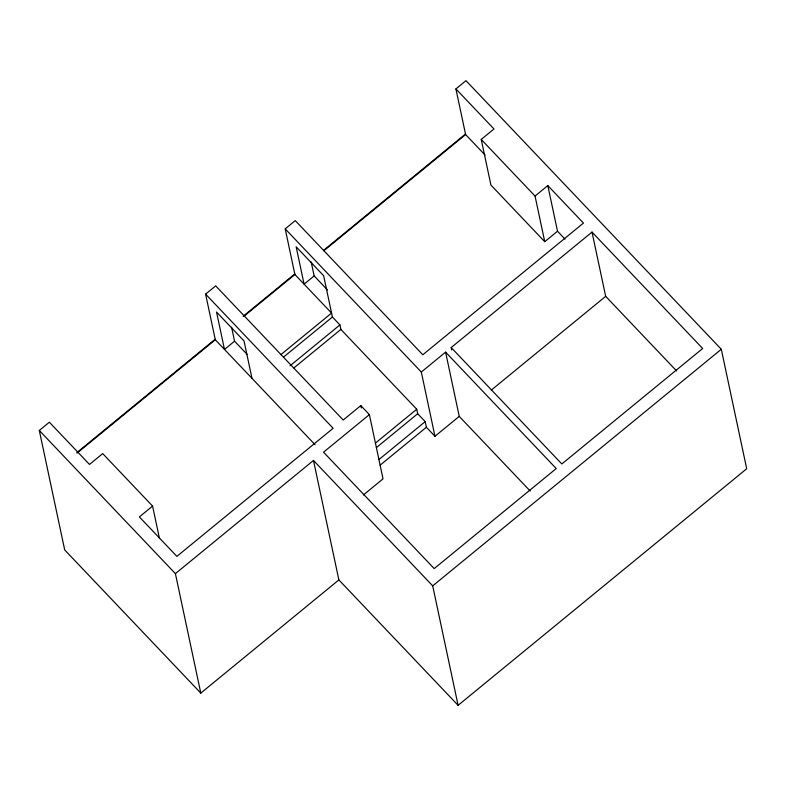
<?xml version="1.0" encoding="UTF-8"?>
<svg xmlns="http://www.w3.org/2000/svg" width="786" height="786" viewBox="0 0 786 786"><rect width="100%" height="100%" fill="white"/><g stroke="black" fill="none" stroke-linecap="round" stroke-linejoin="round"><path stroke-width="1.18" d="M200.794 693.105L175.406 573.633L313.476 460.439L338.874 579.911L200.794 693.105L64.698 549.925L39.3 430.453L49.361 422.21L89.496 464.428L102.701 453.601L152.582 506.086L159.479 538.518M315.078 444.719L215.305 339.768L205.608 294.121L215.669 285.868L343.197 420.029L360.803 405.596L369.381 414.615L383.028 478.861L363.387 494.964M280.828 354.673L331.574 313.074L294.907 274.51L285.21 228.864L295.271 220.611L422.799 354.771L583.448 223.077L547.813 185.594L535.05 196.058L544.747 241.695L557.51 231.231L547.813 185.594M485.08 155.029L465.617 134.563L455.919 88.916L465.98 80.663L721.302 349.269L746.7 468.741L458.1 705.337L338.874 579.911M76.94 452.54L215.187 339.198M243.11 316.316L294.789 273.941M323.753 250.203L465.499 133.993M77.057 453.1L215.305 339.768M244.161 316.11L294.907 274.51M323.871 250.763L465.617 134.563M231.575 327.153L234.552 341.173L224.491 349.426L216.543 312.042L244.024 340.947L251.972 378.331M311.177 261.895L314.154 275.915L304.094 284.168L296.145 246.784L323.626 275.69L332.409 317.023L339.916 324.913L340.869 329.422L416.737 409.231L417.69 413.741L425.197 421.63L426.395 427.26L434.963 436.279L459.24 416.384L445.593 352.138L421.316 372.043L434.963 436.279M544.747 241.695L490.926 185.074L481.229 139.427L493.991 128.963L455.919 88.916M283.55 357.08L332.409 317.023M290.103 365.745L339.916 324.913M293.885 367.936L340.869 329.422M152.582 506.086L139.377 516.913L176.889 556.37L333.136 428.282L205.608 294.121M369.381 414.615L323.537 452.196L434.196 568.592L556.242 468.544L445.593 352.138M451.184 347.559L592.015 232.096L702.674 348.503L561.833 463.956L451.184 347.559L451.685 349.937M375.384 443.127L416.737 409.231M376.347 447.637L417.69 413.741M378.921 459.564L425.197 421.63M380.119 465.194L426.395 427.26M491.299 390.102L605.672 296.342L592.015 232.096M458.1 705.337L432.703 585.865L721.302 349.269M481.229 139.427L535.05 196.058M557.51 231.231L564.977 239.082M605.672 296.342L676.628 370.982M285.21 228.864L421.316 372.043M459.24 416.384L530.196 491.024M314.154 275.915L327.477 289.936M234.552 341.173L247.04 354.319M313.476 460.439L432.703 585.865M39.3 430.453L175.406 573.633M360.803 405.596L361.314 407.993"/></g></svg>
